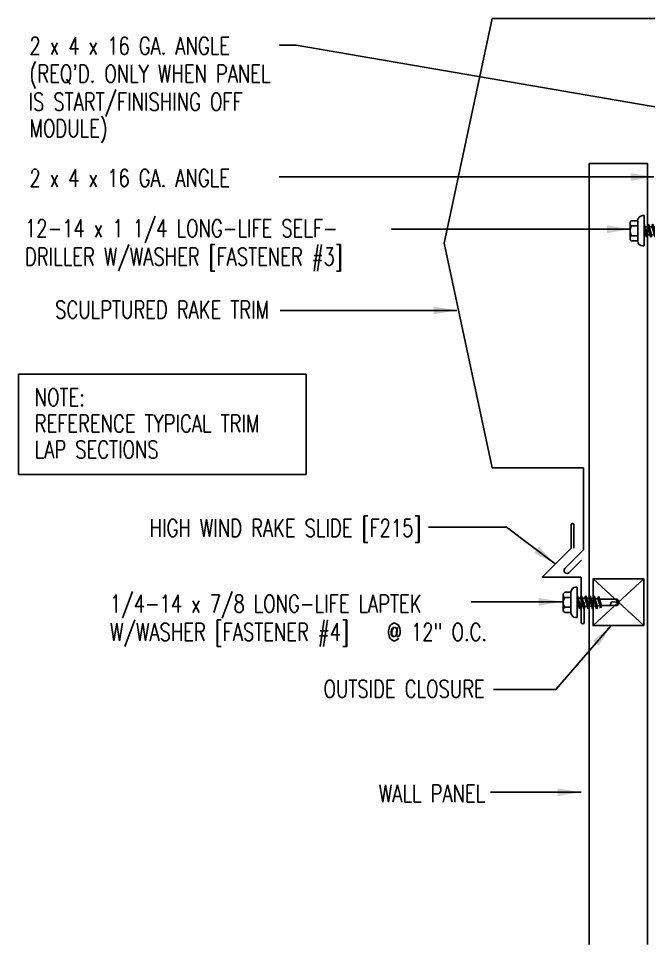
# Model space of a CAD drawing. Header units: inches. Extents: x 3.6 to 46.2, y 11.3 to 39.3.
# Drawn here: x 3.58 to 17.06, y 11.27 to 31.07 of the extents above; entities that cross this region are included whole.
import ezdxf
from ezdxf.enums import TextEntityAlignment as Align

# ---------------------------------------------------------------- set-up
doc = ezdxf.new("R2010")
doc.units = ezdxf.units.IN
doc.header["$MEASUREMENT"] = 0
for name, color, linetype in [('CLO', 3, 'Continuous'), ('FASTENER', 9, 'Continuous'), ('PANEL', 11, 'Continuous'), ('TEXT', 2, 'Continuous'), ('TRIM', 6, 'Continuous')]:
    doc.layers.add(name, color=color, linetype=linetype)
doc.styles.add('TEXT1', font='ROMANS.shx', dxfattribs={"width": 0.75, "height": 0.375})
doc.dimstyles.new('DETAIL$7', dxfattribs={"dimscale": 4, "dimtxt": 0.375, "dimasz": 0.125, "dimexe": 0.0625, "dimexo": 0.125, "dimgap": 0.0625, "dimtad": 1, "dimdec": 4, "dimzin": 3, "dimdsep": 46, "dimlunit": 4, "dimtxsty": 'TEXT1', "dimblk": 'ARCHTICK', "dimcen": 0.0625, "dimclrd": 7, "dimclre": 7, "dimclrt": 2, "dimadec": 0, "dimazin": 0, "dimtfac": 0.59375, "dimtdec": 4, "dimtmove": 2, "dimatfit": 3, "dimfxl": 0, "dimfrac": 2, "dimtolj": 1, "dimtzin": 3, "dimarcsym": 0})
doc.dimstyles.new('DETAIL$7$7', dxfattribs={"dimscale": 4, "dimtxt": 0.375, "dimasz": 0.125, "dimexe": 0.0625, "dimexo": 0.125, "dimgap": 0.0625, "dimtad": 1, "dimdec": 4, "dimzin": 3, "dimdsep": 46, "dimlunit": 4, "dimtxsty": 'TEXT1', "dimblk": 'ARCHTICK', "dimcen": 0.0625, "dimclrd": 7, "dimclre": 7, "dimclrt": 2, "dimadec": 0, "dimazin": 0, "dimtfac": 0.59375, "dimtdec": 4, "dimtmove": 2, "dimatfit": 3, "dimfxl": 0, "dimfrac": 2, "dimtolj": 1, "dimtzin": 3, "dimarcsym": 0})

# ---------------------------------------------------------------- blocks, each defined once
blk = doc.blocks.new('MB_DW4')
at = {"layer": 'FASTENER'}
for p, q in [((-0.217, 0.305), (-0.217, 0.171)), ((-0.163, 0.337), (0.159, 0.337)), ((-0.108, 0.305), (-0.108, 0.171)), ((0.105, 0.305), (0.105, 0.171)), ((0.214, 0.305), (0.214, 0.171)), ((-0.326, 0.071), (-0.326, 0.037)), ((-0.326, 0.037), (0.322, 0.037)), ((-0.226, 0.171), (0.214, 0.171)), ((-0.141, -0.014), (0.037, 0.037)), ((-0.105, -0.034), (0.137, 0.035)), ((-0.088, 0.037), (-0.088, 0.001)), ((-0.088, 0.037), (0.085, 0.037)), ((0.085, 0.037), (0.134, 0.037)), ((0.085, 0.02), (0.085, -0.041)), ((0.137, 0.035), (0.134, 0.037)), ((0.322, 0.071), (0.322, 0.037)), ((-0.105, -0.034), (-0.141, -0.014)), ((-0.141, -0.105), (0.102, -0.036)), ((-0.105, -0.125), (-0.141, -0.105)), ((-0.141, -0.196), (0.102, -0.127)), ((-0.105, -0.216), (-0.141, -0.196)), ((-0.105, -0.125), (0.137, -0.056)), ((-0.105, -0.216), (0.137, -0.147)), ((-0.088, -0.029), (-0.088, -0.09)), ((-0.088, -0.12), (-0.088, -0.181)), ((0.085, -0.071), (0.085, -0.131)), ((0.085, -0.162), (0.085, -0.211)), ((0.137, -0.056), (0.102, -0.036)), ((0.137, -0.147), (0.102, -0.127)), ((-0.141, -0.287), (0.102, -0.217)), ((-0.105, -0.307), (-0.141, -0.287)), ((-0.141, -0.378), (0.102, -0.308)), ((-0.105, -0.398), (-0.141, -0.378)), ((-0.105, -0.307), (0.137, -0.238)), ((-0.105, -0.398), (0.137, -0.328)), ((-0.084, -0.27), (-0.088, -0.211)), ((-0.078, -0.36), (-0.082, -0.3)), ((-0.071, -0.449), (-0.075, -0.389)), ((0.071, -0.408), (0.075, -0.346)), ((0.077, -0.315), (0.082, -0.253)), ((0.084, -0.223), (0.085, -0.211)), ((0.137, -0.238), (0.102, -0.217)), ((0.137, -0.328), (0.102, -0.308)), ((-0.122, -0.463), (0.089, -0.403)), ((-0.086, -0.483), (-0.122, -0.463)), ((-0.086, -0.483), (0.124, -0.423)), ((-0.066, -0.516), (-0.069, -0.478)), ((-0.066, -0.516), (-0.066, -0.82)), ((0.063, -0.515), (0.068, -0.439)), ((0.063, -0.516), (0.063, -0.82)), ((0.124, -0.423), (0.089, -0.403)), ((-0.003, -0.854), (0.009, -0.714)), ((-0.002, -0.866), (-0.066, -0.82)), ((-0.002, -0.866), (0.063, -0.82))]:
    blk.add_line(p, q, dxfattribs=at)
for centre, radius, start, end in [((-0.163, 0.274), 0.0628, 29.8754, 150.1246), ((-0.002, 0.141), 0.196, 56.9974, 123.0026), ((0.159, 0.274), 0.0628, 29.8754, 150.1246), ((-0.226, 0.071), 0.1, 90, 180), ((0.222, 0.071), 0.1, 0, 90), ((0.073, -0.516), 0.01, 175.9484, 180), ((-0.036, -0.723), 0.0461, 11.1445, 130.906), ((0.039, -0.855), 0.0422, 55.4585, 194.8454)]:
    blk.add_arc(centre, radius, start, end, dxfattribs=at)
blk = doc.blocks.new('FD-F4')
at = {"layer": 'TEXT', "style": 'TEXT1', "width": 0.75}
for s, p in [('1/4-14 x 7/8 LONG-LIFE LAPTEK', (0.0047, -0.0408)), ('W/WASHER [FASTENER #4]', (0.0047, -0.1926))]:
    blk.add_text(s, height=0.09375, dxfattribs=at).set_placement(p)
blk.add_attdef('(QUANTITY)', (1.4847, -0.1926), '', height=0.0938, dxfattribs=at)
at = {"layer": 'TEXT', "style": 'TEXT1', "flags": 1}
for tag, p in [('Color', (0.0624, -0.4349)), ('Calc', (0.0624, -0.4349)), ('Opt1', (0.0624, -0.4349)), ('Opt2', (0.0624, -0.4349)), ('Opt3', (0.0624, -0.4349)), ('Description', (0.0624, -0.4349)), ('Multiple', (0.0624, -0.4349)), ('Part', (0.0624, -0.4349)), ('Spare1', (0.0624, -0.6224)), ('Spare2', (0.0624, -0.6224)), ('Spare3', (0.0624, -0.6224)), ('Spare4', (0.0624, -0.6224)), ('Spare5', (0.0624, -0.6224)), ('Spare6', (0.0624, -0.6224)), ('Spare7', (0.0624, -0.6224)), ('Spare8', (0.0624, -0.6224)), ('Spare9', (0.0624, -0.6224)), ('Spare10', (0.0624, -0.6224))]:
    blk.add_attdef(tag, p, '', height=0.0938, dxfattribs=at)
blk = doc.blocks.new('fz2')
at = {"layer": 'FASTENER'}
for p, q in [((-0.215, 0.305), (-0.215, 0.171)), ((-0.161, 0.337), (0.161, 0.337)), ((-0.107, 0.305), (-0.107, 0.171)), ((0.107, 0.305), (0.107, 0.171)), ((0.215, 0.305), (0.215, 0.171)), ((-0.324, 0.071), (-0.324, 0.037)), ((-0.324, 0.037), (0.324, 0.037)), ((-0.224, 0.171), (0.215, 0.171)), ((-0.139, -0.016), (0.046, 0.037)), ((-0.104, -0.036), (0.139, 0.033)), ((-0.086, 0.037), (0.086, 0.037)), ((-0.086, 0.037), (-0.086, -0.001)), ((0.086, 0.037), (0.133, 0.037)), ((0.086, 0.018), (0.086, -0.042)), ((0.139, 0.033), (0.133, 0.037)), ((0.324, 0.071), (0.324, 0.037)), ((-0.104, -0.036), (-0.139, -0.016)), ((-0.139, -0.107), (0.104, -0.038)), ((-0.104, -0.127), (-0.139, -0.107)), ((-0.139, -0.198), (0.104, -0.128)), ((-0.104, -0.218), (-0.139, -0.198)), ((-0.104, -0.127), (0.139, -0.058)), ((-0.104, -0.218), (0.139, -0.149)), ((-0.086, -0.031), (-0.086, -0.092)), ((-0.086, -0.122), (-0.086, -0.183)), ((0.086, -0.073), (0.086, -0.133)), ((0.086, -0.164), (0.086, -0.224)), ((0.139, -0.058), (0.104, -0.038)), ((0.139, -0.149), (0.104, -0.128)), ((-0.139, -0.289), (0.104, -0.219)), ((-0.104, -0.309), (-0.139, -0.289)), ((-0.139, -0.38), (0.104, -0.31)), ((-0.104, -0.4), (-0.139, -0.38)), ((-0.104, -0.309), (0.139, -0.239)), ((-0.104, -0.4), (0.139, -0.33)), ((-0.086, -0.213), (-0.086, -0.274)), ((-0.086, -0.304), (-0.086, -0.364)), ((-0.086, -0.395), (-0.086, -0.455)), ((0.086, -0.255), (0.086, -0.315)), ((0.086, -0.345), (0.086, -0.406)), ((0.139, -0.239), (0.104, -0.219)), ((0.139, -0.33), (0.104, -0.31)), ((-0.139, -0.47), (0.104, -0.401)), ((-0.104, -0.491), (-0.139, -0.47)), ((-0.139, -0.561), (0.104, -0.492)), ((-0.104, -0.581), (-0.139, -0.561)), ((-0.139, -0.652), (0.104, -0.583)), ((-0.104, -0.491), (0.139, -0.421)), ((-0.104, -0.581), (0.139, -0.512)), ((-0.086, -0.486), (-0.086, -0.546)), ((-0.086, -0.577), (-0.086, -0.637)), ((0.086, -0.436), (0.086, -0.497)), ((0.086, -0.527), (0.086, -0.588)), ((0.139, -0.421), (0.104, -0.401)), ((0.139, -0.512), (0.104, -0.492)), ((0.139, -0.603), (0.104, -0.583)), ((-0.104, -0.672), (-0.139, -0.652)), ((-0.139, -0.743), (0.104, -0.674)), ((-0.104, -0.763), (-0.139, -0.743)), ((-0.104, -0.672), (0.139, -0.603)), ((-0.104, -0.763), (0.139, -0.694)), ((-0.086, -0.667), (-0.086, -0.728)), ((-0.086, -0.758), (-0.086, -1.05)), ((0.086, -0.618), (0.086, -0.679)), ((0.086, -0.709), (0.086, -1.05)), ((0.139, -0.694), (0.104, -0.674)), ((-0.002, -1.095), (0.014, -0.909)), ((0, -1.111), (-0.086, -1.05)), ((0, -1.111), (0.086, -1.05))]:
    blk.add_line(p, q, dxfattribs=at)
for centre, radius, start, end in [((-0.161, 0.274), 0.0628, 29.8754, 150.1246), ((0, 0.141), 0.196, 56.9974, 123.0026), ((0.161, 0.274), 0.0628, 29.8754, 150.1246), ((-0.224, 0.071), 0.1, 90, 180), ((0.224, 0.071), 0.1, 0, 90), ((-0.046, -0.921), 0.0615, 11.1445, 130.906), ((0.054, -1.097), 0.0563, 55.4585, 194.8454)]:
    blk.add_arc(centre, radius, start, end, dxfattribs=at)
blk = doc.blocks.new('FD-F3')
at = {"layer": 'TEXT', "style": 'TEXT1', "width": 0.75}
for s, p in [('12-14 x 1 1/4 LONG-LIFE SELF-', (0.0047, -0.0408)), ('DRILLER W/WASHER [FASTENER #3]', (0.0047, -0.1926))]:
    blk.add_text(s, height=0.09375, dxfattribs=at).set_placement(p)
blk.add_attdef('(QUANTITY)', (0.0047, -0.3444), '', height=0.0938, dxfattribs=at)
blk = doc.blocks.new('_ArchTick')
at = {"color": 0, "linetype": 'ByBlock', "const_width": 0.15}
blk.add_lwpolyline([(-0.5, -0.5), (0.5, 0.5)], dxfattribs=at)
blk = doc.blocks.new('A$C30686E82')
for p, q in [((-2.715, 0.761), (3.437, 0.761)), ((-2.715, 0.761), (-2.715, -1.379)), ((3.437, 0.761), (3.437, -1.379)), ((-2.715, -1.379), (3.437, -1.379))]:
    blk.add_line(p, q)
at = {"layer": 'TEXT', "style": 'TEXT1', "width": 0.75}
for s, p in [('NOTE:', (-2.368, 0.081)), ('REFERENCE TYPICAL TRIM', (-2.368, -0.477)), ('LAP SECTIONS', (-2.368, -1.035))]:
    blk.add_text(s, height=0.375, dxfattribs=at).set_placement(p)

msp = doc.modelspace()

# ---------------------------------------------------------------- linework, layer by layer
at = {"layer": 'CLO'}
for p, q in [((15.876, 19.092), (16.962, 18.092)), ((15.876, 18.092), (16.962, 19.092))]:
    msp.add_line(p, q, dxfattribs=at)
at = {"layer": 'CLO', "linetype": 'Continuous'}
msp.add_lwpolyline([(16.962, 19.092), (15.876, 19.092), (15.876, 18.092), (16.962, 18.092)], close=True, dxfattribs=at)
at = {"layer": 'PANEL'}
msp.add_lwpolyline([(17.044, 11.274), (17.044, 27.973), (15.794, 27.973), (15.794, 11.274)], dxfattribs=at)
at = {"layer": 'TRIM'}
for p, q in [((13.716, 31.074), (12.694, 26.269)), ((23.101, 31.074), (13.716, 31.074)), ((12.694, 26.269), (13.716, 21.464)), ((13.716, 21.464), (15.673, 21.464)), ((15.673, 21.464), (15.673, 19.714)), ((15.405, 19.749), (15.405, 20.249)), ((15.468, 19.749), (15.468, 20.249)), ((15.405, 19.749), (14.786, 19.131)), ((15.673, 19.714), (15.275, 19.316)), ((15.364, 19.228), (15.626, 19.49)), ((14.786, 19.131), (15.624, 19.131)), ((15.624, 19.131), (15.624, 18.162)), ((15.686, 18.162), (15.686, 18.595))]:
    msp.add_line(p, q, dxfattribs=at)
for centre, radius, start, end in [((15.436, 20.246), 0.0314, 6.2784, 173.7216), ((15.319, 19.272), 0.0625, 135, 315), ((15.655, 18.162), 0.0312, 180, 0)]:
    msp.add_arc(centre, radius, start, end, dxfattribs=at)

# ---------------------------------------------------------------- block references
msp.add_blockref('A$C30686E82', (6.299, 22.705))
at = {"layer": 'FASTENER'}
for name, p, rotation in [('fz2', (17.006, 26.535), 90), ('MB_DW4', (15.575, 18.592), 90.00000000000001)]:
    msp.add_blockref(name, p, dxfattribs=dict(at, rotation=rotation))
at = {"layer": 'TEXT', "xscale": 4, "yscale": 4, "zscale": 4}
msp.add_blockref('FD-F3', (3.705, 26.565), dxfattribs=at)
msp.add_blockref('FD-F4', (5.524, 18.539), dxfattribs=at).add_auto_attribs({'(QUANTITY)': '@ 12" O.C.'})

# ---------------------------------------------------------------- texts
at = {"layer": 'TEXT', "style": 'TEXT1', "width": 0.75}
for s, p in [('2 x 4 x 16 GA. ANGLE', (3.819, 30.302)), ("(REQ'D. ONLY WHEN PANEL", (3.819, 29.706)), ('IS START/FINISHING OFF', (3.8, 29.107)), ('MODULE)', (3.819, 28.538)), ('2 x 4 x 16 GA. ANGLE', (3.818, 27.478))]:
    msp.add_text(s, height=0.375, dxfattribs=at).set_placement(p)
for s, p in [('SCULPTURED RAKE TRIM', (8.949, 24.661)), ('HIGH WIND RAKE SLIDE [F215]', (12.201, 19.993)), ('OUTSIDE CLOSURE', (13.559, 16.552)), ('WALL PANEL', (13.571, 14.314))]:
    msp.add_text(s, height=0.375, dxfattribs=at).set_placement(p, align=Align.RIGHT)

# ---------------------------------------------------------------- leaders
for points, dimstyle in [([(19.414, 28.804), (9.524, 30.502), (9.166, 30.502)], 'DETAIL$7'), ([(17.18, 27.687), (11.551, 27.687), (9.163, 27.687)], 'DETAIL$7'), ([(16.677, 26.569), (11.926, 26.569), (11.564, 26.569)], 'DETAIL$7'), ([(12.964, 24.834), (11.143, 24.834), (9.181, 24.834)], 'DETAIL$7'), ([(15.068, 19.412), (14.021, 20.199), (12.355, 20.199)], 'DETAIL$7$7'), ([(15.214, 18.601), (13.46, 18.601), (13.269, 18.601)], 'DETAIL$7$7'), ([(16.262, 18.092), (15.083, 16.724), (13.749, 16.724)], 'DETAIL$7$7'), ([(15.621, 14.529), (14.137, 14.529), (13.681, 14.529)], 'DETAIL$7$7')]:
    msp.add_leader(points, dimstyle=dimstyle)

doc.saveas('drawing.dxf')
